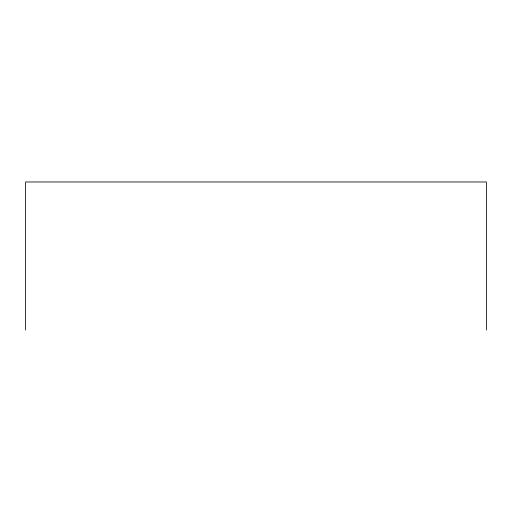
<?xml version="1.0" encoding="UTF-8"?>
<svg xmlns="http://www.w3.org/2000/svg" width="512" height="512" viewBox="0 0 512 512"><rect width="100%" height="100%" fill="white"/><g stroke="black" fill="none" stroke-linecap="round" stroke-linejoin="round"><path stroke-width="0.77" d="M486.4 330.029L486.4 181.971L25.6 181.971L25.6 330.029"/></g></svg>
